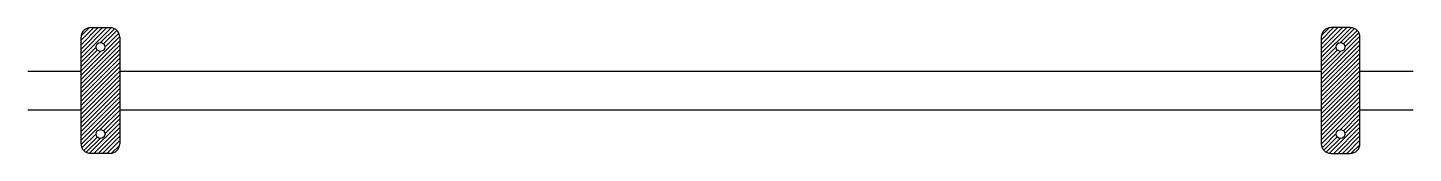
# Model space of a CAD drawing. Header units: metres. Extents: x -715 to 715, y -45 to 85.
import ezdxf

# ---------------------------------------------------------------- set-up
doc = ezdxf.new("R2010")
doc.units = ezdxf.units.M

# ---------------------------------------------------------------- blocks, each defined once
blk = doc.blocks.new('DI_LONG_VIST_SUP')
at = {"layer": 'LONGARINA'}
h = blk.add_hatch(dxfattribs=at)
h.set_pattern_fill('ANSI31', color=8)
h.paths.add_polyline_path([(-630, 85), (-650, 85, 0.414214), (-660, 75), (-660, -35, 0.414214), (-650, -45), (-630, -45, 0.414214), (-620, -35), (-620, 75, 0.414214), (-630, 85)], is_closed=False)
h.paths.add_polyline_path([(650, -45, 0.414214), (660, -35), (660, 75, 0.414214), (650, 85), (630, 85, 0.414214), (620, 75), (620, -35, 0.414214), (630, -45), (650, -45)], is_closed=False)
h.paths.add_polyline_path([(-635.5, -25, 1), (-644.5, -25, 1), (-635.5, -25, 1)], is_closed=False, flags=16)
h.paths.add_polyline_path([(-635.5, 65, 1), (-644.5, 65, 1), (-635.5, 65, 1)], is_closed=False, flags=16)
h.paths.add_polyline_path([(644.5, -25, 1), (635.5, -25, 1), (644.5, -25, 1)], is_closed=False, flags=16)
h.paths.add_polyline_path([(644.5, 65, 1), (635.5, 65, 1), (644.5, 65, 1)], is_closed=False, flags=16)
at = {"layer": 'LONGARINA', "color": 8, "linetype": 'Continuous', "lineweight": 25}
for p, q in [((-660, -35), (-660, 75)), ((-650, 85), (-630, 85)), ((-620, 75), (-620, -35)), ((620, 75), (620, -35)), ((650, 85), (630, 85)), ((660, -35), (660, 75)), ((-630, -45), (-650, -45)), ((630, -45), (650, -45))]:
    blk.add_line(p, q, dxfattribs=at)
at = {"layer": 'LONGARINA', "color": 8, "lineweight": -2, "ltscale": 2}
for p, q in [((-715, 40), (-660, 40)), ((-620, 40), (620, 40)), ((660, 40), (715, 40)), ((-715, 0), (-660, 0)), ((-620, 0), (620, 0)), ((660, 0), (715, 0))]:
    blk.add_line(p, q, dxfattribs=at)
at = {"layer": 'LONGARINA', "color": 8, "linetype": 'Continuous', "lineweight": 25}
for centre in [(-640, 65), (640, 65), (-640, -25), (640, -25)]:
    blk.add_circle(centre, 4.5, dxfattribs=at)
for centre, start, end in [((-650, 75), 90, 180), ((-630, 75), 0, 90), ((630, 75), 90, 180), ((650, 75), 0, 90), ((-650, -35), 180, 270), ((-630, -35), 270, 0), ((630, -35), 180, 270), ((650, -35), 270, 0)]:
    blk.add_arc(centre, 10, start, end, dxfattribs=at)

msp = doc.modelspace()

# ---------------------------------------------------------------- block references
msp.add_blockref('DI_LONG_VIST_SUP', (0, 0))

doc.saveas('drawing.dxf')
